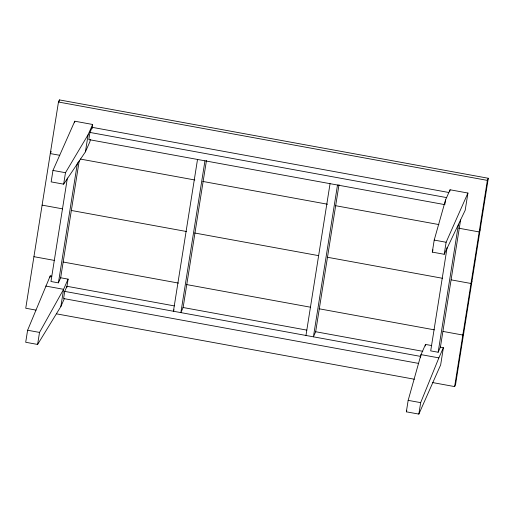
<?xml version="1.0" encoding="UTF-8"?>
<svg xmlns="http://www.w3.org/2000/svg" width="514" height="514" viewBox="0 0 514 514"><rect width="100%" height="100%" fill="white"/><g stroke="black" fill="none" stroke-linecap="round" stroke-linejoin="round"><path stroke-width="0.77" d="M432.518 382.551L454.639 386.592L455.577 384.472L488.3 178.262L59.412 99.902L58.467 102.023L25.745 308.233L36.012 310.109M59.155 101.483L59.412 99.902M51.792 276.153L50.237 275.87L27.608 330.239L25.7 342.266L37.612 344.444L60.87 306.498L64.411 298.499M91.967 128.77L92.648 124.478L74.781 121.208L52.968 170.43L51.149 181.885L63.659 184.166L85.414 151.842L89.924 141.658L90.297 139.313M37.612 344.444L39.52 332.417L63.595 289.318L68.105 279.134L60.337 277.714M63.659 184.166L65.477 172.71L88.138 134.655L92.648 124.478M49.986 277.431L50.237 275.87M74.53 122.769L74.781 121.208M67.385 178.005L50.957 281.505L58.403 282.861L60.665 277.772L79.22 160.843M58.403 282.861L77.46 162.771M60.87 306.498L63.595 289.318L45.727 286.047M85.414 151.842L88.138 134.655M174.272 305.894L66.974 286.292L64.713 291.387L63.582 298.544L418.621 363.411M448.818 192.493L92.199 127.337L89.937 132.432L88.806 139.59L444.636 204.604M66.743 287.724L68.105 279.134M197.517 159.456L173.43 311.246L174.073 309.794M204.964 160.811L180.87 312.608L183.132 307.513L206.467 160.464M305.965 335.462L330.052 183.671M337.499 185.027L313.411 336.824L315.667 331.729L339.002 184.68M440.28 347.13L443.389 347.695L440.659 364.882L418.852 414.098L406.343 411.817L408.161 400.361L421.005 354.615L425.515 344.431L431.734 345.569M432.3 252.111L434.208 240.083L445.548 199.959L450.058 189.775L467.926 193.039L465.202 210.226L444.212 254.289L432.3 252.111L432.981 249.83M420.51 357.744L421.005 354.615L438.872 357.879L443.389 347.695M444.803 204.643L445.548 199.959M425.271 345.993L425.515 344.431M449.814 191.337L450.058 189.775M418.852 414.098L420.67 402.642L438.872 357.879M444.212 254.289L446.12 242.261L467.926 193.039M447.129 247.388L430.706 350.889L438.153 352.244L440.408 347.156L460.595 219.953M438.153 352.244L458.462 224.252M454.639 386.592L487.362 180.382L488.3 178.262M406.343 411.817L406.799 410.275M51.227 151.45L50.288 153.57L59.765 155.305M480.121 229.816L479.176 231.936L458.642 228.184M471.936 281.364L470.997 283.49L451.253 279.879M463.756 332.918L462.818 335.038L443.068 331.434M58.467 102.023L487.362 180.382M89.937 132.432L446.557 197.588M80.306 159.057L194.832 179.984M202.728 181.423L327.527 204.225M335.424 205.671L438.898 224.573M52.968 170.43L65.477 172.71M434.208 240.083L446.12 242.261M42.109 205.125L62.644 208.877M71.33 210.464L186.653 231.538M194.549 232.977L318.558 255.638M327.245 257.225L442.56 278.292M33.924 256.679L54.465 260.431M63.151 262.018L178.467 283.086M186.37 284.531L310.372 307.186M319.065 308.773L434.381 329.847M182.952 307.481L306.819 330.116M315.5 331.703L422.804 351.306M64.713 291.387L420.548 356.395M56.553 313.861L414.355 379.229M27.608 330.239L39.52 332.417M408.161 400.361L420.67 402.642"/></g></svg>
